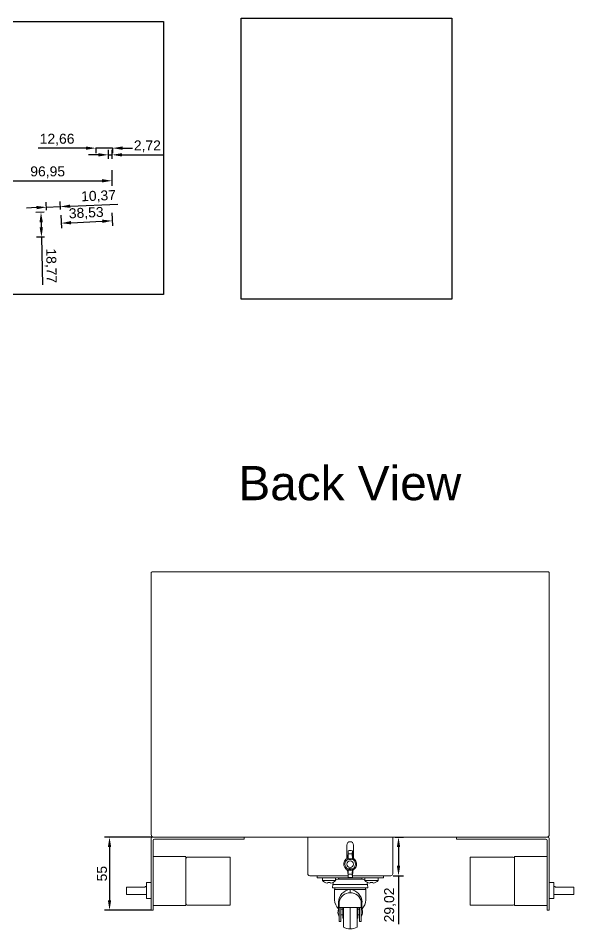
# Model space of a CAD drawing. Header units: millimetres. Extents: x 75 to 1428, y 7 to 1318.
# Drawn here: x 550 to 968, y 581 to 1267 of the extents above; entities that cross this region are included whole.
import ezdxf

# ---------------------------------------------------------------- set-up
doc = ezdxf.new("R2010")
doc.units = ezdxf.units.MM
doc.layers.get('0').update_dxf_attribs({"lineweight": 5})
doc.layers.add('Dimensions', color=30, linetype='Continuous')
doc.layers.add('Images', color=130, linetype='Continuous')
doc.styles.get("Standard").update_dxf_attribs({"font": 'arial.ttf'})
doc.dimstyles.new('ISO-25', dxfattribs={"dimscale": 3, "dimtxt": 2.5, "dimasz": 2.5, "dimexe": 1.25, "dimexo": 0.625, "dimtad": 1, "dimtxsty": 'Standard', "dimcen": 2.5, "dimadec": 0, "dimazin": 0, "dimtfac": 1, "dimtmove": 0, "dimatfit": 3, "dimfxl": 1, "dimarcsym": 0})
picture_1 = doc.add_image_def('image2.jpg', size_in_pixel=(3000, 4000))
picture_2 = doc.add_image_def('image3.jpg', size_in_pixel=(3000, 4000))

# ---------------------------------------------------------------- blocks, each defined once
blk = doc.blocks.new('*D10')
at = {"layer": 'Defpoints', "color": 0, "transparency": 16777216}
for p in [(523.49, 1154.33), (620.44, 1154.33), (620.44, 1144.52)]:
    blk.add_point(p, dxfattribs=at)
at = {"layer": 'Images', "color": 0, "lineweight": -2, "transparency": 16777216}
for p, q in [((523.49, 1152.45), (523.49, 1140.77)), ((620.44, 1152.45), (620.44, 1140.77)), ((530.99, 1144.52), (612.94, 1144.52))]:
    blk.add_line(p, q, dxfattribs=at)
at = {"layer": 'Images', "color": 0, "transparency": 16777216}
for points in [[(530.99, 1145.77), (530.99, 1143.27), (523.49, 1144.52)], [(612.94, 1145.77), (612.94, 1143.27), (620.44, 1144.52)]]:
    blk.add_solid(points, dxfattribs=at)
at = {"layer": 'Images', "color": 0, "transparency": 16777216, "insert": (571.96, 1150.9), "char_height": 7.5, "attachment_point": 5}
blk.add_mtext('96,95', dxfattribs=at)
blk = doc.blocks.new('*D11')
at = {"layer": 'Defpoints', "color": 0, "transparency": 16777216}
for p in [(620.46, 1164.07), (617.74, 1159.25), (620.46, 1159.25)]:
    blk.add_point(p, dxfattribs=at)
at = {"layer": 'Images', "color": 0, "lineweight": -2, "transparency": 16777216}
for p, q in [((617.74, 1161.13), (617.74, 1167.82)), ((620.46, 1161.13), (620.46, 1167.82)), ((610.24, 1164.07), (602.74, 1164.07)), ((617.74, 1164.07), (620.46, 1164.07)), ((627.96, 1164.07), (658.74, 1164.07))]:
    blk.add_line(p, q, dxfattribs=at)
at = {"layer": 'Images', "color": 0, "transparency": 16777216}
for points in [[(610.24, 1165.32), (610.24, 1162.82), (617.74, 1164.07)], [(627.96, 1165.32), (627.96, 1162.82), (620.46, 1164.07)]]:
    blk.add_solid(points, dxfattribs=at)
at = {"layer": 'Images', "color": 0, "transparency": 16777216, "insert": (647.1, 1170.45), "char_height": 7.5, "attachment_point": 5}
blk.add_mtext('2,72', dxfattribs=at)
blk = doc.blocks.new('*D12')
at = {"layer": 'Defpoints', "color": 0, "transparency": 16777216}
for p in [(608.24, 1171.15), (608.24, 1169.11), (620.9, 1171.15)]:
    blk.add_point(p, dxfattribs=at)
at = {"layer": 'Images', "color": 0, "lineweight": -2, "transparency": 16777216}
for p, q in [((600.74, 1169.11), (564.89, 1169.11)), ((608.24, 1169.28), (608.24, 1165.36)), ((620.9, 1169.11), (608.24, 1169.11)), ((620.9, 1169.28), (620.9, 1165.36)), ((628.4, 1169.11), (635.9, 1169.11))]:
    blk.add_line(p, q, dxfattribs=at)
at = {"layer": 'Images', "color": 0, "transparency": 16777216}
for points in [[(600.74, 1170.36), (600.74, 1167.86), (608.24, 1169.11)], [(628.4, 1170.36), (628.4, 1167.86), (620.9, 1169.11)]]:
    blk.add_solid(points, dxfattribs=at)
at = {"layer": 'Images', "color": 0, "transparency": 16777216, "insert": (579.07, 1175.49), "char_height": 7.5, "attachment_point": 5}
blk.add_mtext('12,66', dxfattribs=at)
blk = doc.blocks.new('*D14')
at = {"layer": 'Defpoints', "color": 0, "transparency": 16777216}
for p in [(571.23, 1120.57), (581.42, 1125.04), (581.59, 1121)]:
    blk.add_point(p, dxfattribs=at)
at = {"layer": 'Images', "color": 0, "lineweight": -2, "transparency": 16777216}
for p, q in [((571.16, 1122.45), (570.91, 1128.36)), ((581.51, 1122.87), (581.27, 1128.79)), ((588.92, 1125.35), (624.74, 1126.82)), ((563.57, 1124.31), (556.08, 1124)), ((571.07, 1124.62), (581.42, 1125.04))]:
    blk.add_line(p, q, dxfattribs=at)
at = {"layer": 'Images', "color": 0, "transparency": 16777216}
for points in [[(563.52, 1125.56), (563.62, 1123.06), (571.07, 1124.62)], [(588.87, 1126.6), (588.97, 1124.1), (581.42, 1125.04)]]:
    blk.add_solid(points, dxfattribs=at)
at = {"layer": 'Images', "color": 0, "transparency": 16777216, "insert": (610.31, 1132.62), "char_height": 7.5, "attachment_point": 5, "rotation": 2.35506}
blk.add_mtext('10,37', dxfattribs=at)
blk = doc.blocks.new('*D15')
at = {"layer": 'Defpoints', "color": 0, "transparency": 16777216}
for p in [(571.12, 1120.85), (567.3, 1102), (571.51, 1102.09)]:
    blk.add_point(p, dxfattribs=at)
at = {"layer": 'Images', "color": 0, "lineweight": -2, "transparency": 16777216}
for p, q in [((569.25, 1120.82), (563.16, 1120.69)), ((567.06, 1113.27), (567.14, 1109.5)), ((569.64, 1102.05), (563.55, 1101.93)), ((567.3, 1102), (568.04, 1066.16))]:
    blk.add_line(p, q, dxfattribs=at)
at = {"layer": 'Images', "color": 0, "transparency": 16777216}
for points in [[(568.31, 1113.29), (565.81, 1113.24), (566.91, 1120.77)], [(568.39, 1109.53), (565.89, 1109.48), (567.3, 1102)]]:
    blk.add_solid(points, dxfattribs=at)
at = {"layer": 'Images', "color": 0, "transparency": 16777216, "insert": (574.13, 1080.46), "char_height": 7.5, "attachment_point": 5, "rotation": 271.19002}
blk.add_mtext('18,77', dxfattribs=at)
blk = doc.blocks.new('*D16')
at = {"layer": 'Defpoints', "color": 0, "transparency": 16777216}
for p in [(581.72, 1120.49), (620.2, 1122.28), (620.57, 1114.36)]:
    blk.add_point(p, dxfattribs=at)
at = {"layer": 'Images', "color": 0, "lineweight": -2, "transparency": 16777216}
for p, q in [((581.8, 1118.62), (582.26, 1108.83)), ((620.29, 1120.41), (620.75, 1110.62)), ((589.58, 1112.92), (613.08, 1114.01))]:
    blk.add_line(p, q, dxfattribs=at)
at = {"layer": 'Images', "color": 0, "transparency": 16777216}
for points in [[(589.52, 1114.17), (589.64, 1111.67), (582.09, 1112.57)], [(613.02, 1115.26), (613.14, 1112.76), (620.57, 1114.36)]]:
    blk.add_solid(points, dxfattribs=at)
at = {"layer": 'Images', "color": 0, "transparency": 16777216, "insert": (601.03, 1119.84), "char_height": 7.5, "attachment_point": 5, "rotation": 2.66262}
blk.add_mtext('38,53', dxfattribs=at)
blk = doc.blocks.new('Screw Head (Side)')
for p, q in [((-5, -2), (-5, 0)), ((-5, 0), (5, 0)), ((5, -1.34), (5, 0)), ((0, -2), (-5, -2)), ((-1, -3.47), (-1.2, -4)), ((0, -3.47), (-1, -3.47)), ((0, -2), (5, -2)), ((0, -3.47), (1, -3.47)), ((1, -3.47), (1.2, -4)), ((5, -2), (5, -1.34))]:
    blk.add_line(p, q)
for centre, start, end in [((-0.37, 2.19), 222.14391, 262.39494), ((0.37, 2.19), 277.60506, 317.85609)]:
    blk.add_arc(centre, 6.25, start, end)
blk = doc.blocks.new('Roda (Frente)')
for p, q in [((-25, 0), (-25, -1.54)), ((-25, 0), (-5, 0)), ((25, 0), (25, -1.54)), ((-9.18, -1.54), (-25, -1.54)), ((-13.02, -6.54), (-13.29, -9.08)), ((0, -6.54), (-13.02, -6.54)), ((-9.18, -1.54), (0, -1.54)), ((-9.18, -1.54), (-8.41, -2.7)), ((0, -2.7), (-9.02, -2.7)), ((9.18, -1.54), (0, -1.54)), ((0, -2.7), (9.02, -2.7)), ((0, -6.54), (13.02, -6.54)), ((25, 0), (5, 0)), ((9.18, -1.54), (8.41, -2.7)), ((9.18, -1.54), (25, -1.54)), ((13.02, -6.54), (13.29, -9.08)), ((0, -9.08), (-13.29, -9.08)), ((-11.75, -10.44), (-11.24, -9.08)), ((0, -10.44), (-11.75, -10.44)), ((-11.75, -10.44), (-11.75, -18.22)), ((0, -9.08), (13.29, -9.08)), ((0, -12.89), (0, -10.44)), ((0, -10.44), (11.75, -10.44)), ((11.75, -10.44), (11.24, -9.08)), ((11.75, -10.44), (11.75, -18.22)), ((-8.87, -19.91), (-8.87, -23.87)), ((-8.35, -23.87), (-8.35, -19.66)), ((8.35, -23.87), (8.35, -19.66)), ((8.87, -19.91), (8.87, -23.87)), ((-8.87, -23.87), (-8.87, -25.07)), ((-8.87, -25.07), (-8.35, -25.53)), ((-8.35, -23.87), (-8.35, -24.62)), ((-8.35, -34.46), (-8.35, -24.62)), ((-6.23, -23.87), (-7.6, -23.87)), ((-6.98, -24.62), (-6.98, -34.46)), ((-6.98, -25.31), (-5.64, -25.31)), ((-5.64, -23.87), (-6.23, -23.87)), ((0, -23.87), (-5.64, -23.87)), ((-5.64, -23.87), (-5.64, -31.87)), ((-5.19, -38.88), (-5.19, -23.87)), ((0, -23.87), (0, -40)), ((0, -23.87), (5.64, -23.87)), ((5.19, -38.88), (5.19, -23.87)), ((5.64, -23.87), (6.23, -23.87)), ((5.64, -23.87), (5.64, -31.87)), ((6.98, -25.31), (5.64, -25.31)), ((6.23, -23.87), (7.6, -23.87)), ((6.98, -24.62), (6.98, -34.46)), ((8.35, -23.87), (8.35, -24.62)), ((8.35, -34.46), (8.35, -24.62)), ((8.87, -25.07), (8.35, -25.53)), ((8.87, -23.87), (8.87, -25.07)), ((-6.98, -29.37), (-5.64, -29.37)), ((-5.64, -31.87), (-5.19, -32.29)), ((5.64, -31.87), (5.19, -32.29)), ((6.98, -29.37), (5.64, -29.37)), ((-8.35, -34.46), (-6.98, -34.46)), ((8.35, -34.46), (6.98, -34.46))]:
    blk.add_line(p, q)
for centre, radius, start, end in [((-8.9, -6.83), 4.13, 149.51488, 175.98951), ((-8.9, -6.83), 4.13, 91.58398, 120.53285), ((8.9, -6.83), 4.13, 59.46715, 88.41602), ((8.9, -6.83), 4.13, 4.01049, 30.48512), ((0.88, -20.15), 9.76, 95.18594, 178.58113), ((-0.19, -21.19), 8.3, 88.67429, 169.35846), ((-0.88, -20.15), 9.76, 1.41887, 84.81406), ((0.19, -21.19), 8.3, 10.64154, 91.32571), ((-1.29, -17.85), 10.47, 182.03218, 223.5877), ((1.29, -17.85), 10.47, 316.4123, 357.96782), ((-2.09, -27.44), 7.18, 160.72148, 209.37436), ((-7.6, -24.62), 0.75, 90, 180), ((-6.23, -24.62), 0.75, 90, 180), ((6.23, -24.62), 0.75, 0, 90), ((7.6, -24.62), 0.75, 0, 90), ((2.09, -27.44), 7.18, 330.62564, 19.27852), ((-0.06, -27.7), 12.3, 245.34714, 270.29888), ((0.06, -27.7), 12.3, 269.70112, 294.65286)]:
    blk.add_arc(centre, radius, start, end)
blk.add_blockref('Screw Head (Side)', (-16, -1.54))
at = {"xscale": -1}
blk.add_blockref('Screw Head (Side)', (16, -1.54), dxfattribs=at)
blk = doc.blocks.new('*D71')
at = {"layer": 'Defpoints', "color": 0, "transparency": 16777216}
for p in [(652, 650), (618.58, 595), (651.5, 595)]:
    blk.add_point(p, dxfattribs=at)
at = {"layer": 'Dimensions', "color": 0, "lineweight": -2, "transparency": 16777216}
for p, q in [((650.13, 650), (614.83, 650)), ((618.58, 642.5), (618.58, 602.5)), ((649.63, 595), (614.83, 595))]:
    blk.add_line(p, q, dxfattribs=at)
at = {"layer": 'Dimensions', "color": 0, "transparency": 16777216}
for points in [[(617.33, 642.5), (619.83, 642.5), (618.58, 650)], [(617.33, 602.5), (619.83, 602.5), (618.58, 595)]]:
    blk.add_solid(points, dxfattribs=at)
at = {"layer": 'Dimensions', "color": 0, "transparency": 16777216, "insert": (612.89, 622.5), "char_height": 7.5, "attachment_point": 5, "rotation": 90}
blk.add_mtext('55', dxfattribs=at)
blk = doc.blocks.new('*D72')
at = {"layer": 'Defpoints', "color": 0, "transparency": 16777216}
for p in [(832, 650), (830.5, 620.98), (836.4, 620.98)]:
    blk.add_point(p, dxfattribs=at)
at = {"layer": 'Dimensions', "color": 0, "lineweight": -2, "transparency": 16777216}
for p, q in [((833.88, 650), (840.15, 650)), ((836.4, 642.5), (836.4, 628.48)), ((832.38, 620.98), (840.15, 620.98)), ((836.4, 620.98), (836.4, 584.37))]:
    blk.add_line(p, q, dxfattribs=at)
at = {"layer": 'Dimensions', "color": 0, "transparency": 16777216}
for points in [[(835.15, 642.5), (837.65, 642.5), (836.4, 650)], [(835.15, 628.48), (837.65, 628.48), (836.4, 620.98)]]:
    blk.add_solid(points, dxfattribs=at)
at = {"layer": 'Dimensions', "color": 0, "transparency": 16777216, "insert": (830.02, 598.92), "char_height": 7.5, "attachment_point": 5, "rotation": 90}
blk.add_mtext('29,02', dxfattribs=at)

msp = doc.modelspace()

# ---------------------------------------------------------------- linework, layer by layer
for p, q in [((650, 649), (650, 595)), ((651, 650), (720, 650)), ((651.5, 647.5), (651.5, 595)), ((652.5, 648.5), (719.95, 648.5)), ((720, 650), (720, 648.55)), ((768, 622.477), (768, 650)), ((832, 622.477), (832, 650)), ((949, 650), (880, 650)), ((880, 650), (880, 648.55)), ((947.5, 648.5), (880.05, 648.5)), ((948.5, 647.5), (948.5, 595)), ((950, 649), (950, 595)), ((797.5, 633.989), (797.5, 644.092)), ((798.391, 639.723), (798.106, 634.232)), ((798.5, 637.562), (798.391, 639.723)), ((801.5, 637.562), (801.609, 639.723)), ((801.609, 639.723), (801.894, 634.232)), ((802.5, 644.092), (802.5, 633.989)), ((676.2, 635.396), (651.5, 635.396)), ((676.2, 635.396), (676.2, 633.996)), ((676.2, 616.896), (676.2, 633.996)), ((709.5, 634.996), (677.2, 634.996)), ((709.5, 616.896), (709.5, 634.996)), ((797.5, 633.989), (797.5, 633.926)), ((798.106, 634.232), (798.366, 633.387)), ((798.5, 637.562), (798.366, 633.387)), ((801.5, 637.562), (801.634, 633.387)), ((801.894, 634.232), (801.634, 633.387)), ((802.5, 633.926), (802.5, 633.989)), ((890.5, 616.896), (890.5, 634.996)), ((890.5, 634.996), (922.8, 634.996)), ((923.8, 635.396), (948.5, 635.396)), ((923.8, 635.396), (923.8, 633.996)), ((923.8, 616.896), (923.8, 633.996)), ((798.106, 625.24), (798.366, 626.085)), ((798.391, 619.75), (798.106, 625.24)), ((798.5, 621.91), (798.366, 626.085)), ((801.5, 621.91), (801.634, 626.085)), ((801.609, 619.75), (801.894, 625.24)), ((801.894, 625.24), (801.634, 626.085)), ((798.328, 620.977), (769.5, 620.977)), ((798.5, 621.91), (798.391, 619.75)), ((801.5, 621.91), (801.609, 619.75)), ((801.672, 620.977), (830.5, 620.977)), ((631.5, 609.896), (631.5, 612.396)), ((631.5, 612.396), (645.5, 612.396)), ((645.5, 612.396), (645.5, 612.896)), ((645.5, 612.896), (646.5, 612.896)), ((646.5, 609.896), (646.5, 615.896)), ((646.5, 615.896), (650, 615.896)), ((676.2, 616.896), (676.2, 599.796)), ((709.5, 616.896), (709.5, 598.796)), ((890.5, 616.896), (890.5, 598.796)), ((923.8, 616.896), (923.8, 599.796)), ((953.5, 615.896), (950, 615.896)), ((953.5, 609.896), (953.5, 615.896)), ((954.5, 612.896), (953.5, 612.896)), ((954.5, 612.396), (954.5, 612.896)), ((968.5, 612.396), (954.5, 612.396)), ((968.5, 609.896), (968.5, 612.396)), ((631.5, 609.896), (631.5, 606.896)), ((631.5, 606.896), (645.5, 606.896)), ((645.5, 606.896), (646.5, 606.896)), ((646.5, 609.896), (646.5, 603.896)), ((646.5, 603.896), (650, 603.896)), ((953.5, 603.896), (950, 603.896)), ((953.5, 609.896), (953.5, 603.896)), ((954.5, 606.896), (953.5, 606.896)), ((968.5, 606.896), (954.5, 606.896)), ((968.5, 609.896), (968.5, 606.896)), ((676.2, 598.396), (651.5, 598.396)), ((676.2, 598.396), (676.2, 599.796)), ((709.5, 598.796), (677.2, 598.796)), ((890.5, 598.796), (922.8, 598.796)), ((923.8, 598.396), (923.8, 599.796)), ((923.8, 598.396), (948.5, 598.396)), ((650, 595), (651.5, 595)), ((950, 595), (948.5, 595))]:
    msp.add_line(p, q)
msp.add_lwpolyline([(651, 850), (949, 850, -0.4142136), (950, 849), (950, 652, -0.4142136), (948, 650), (652, 650, -0.4142136), (650, 652), (650, 849, -0.4142136)], format="xyb", close=True)
msp.add_circle((800, 629.736), 2.5)
for centre, radius, start, end in [((651, 649), 1, 90, 180), ((652.5, 647.5), 1, 90, 180), ((719.95, 648.55), 0.05, 270, 0), ((800, 644.092), 2.5, 0, 180), ((880.05, 648.55), 0.05, 180, 270), ((947.5, 647.5), 1, 0, 90), ((949, 649), 1, 0, 90), ((800, 632.912), 6.998, 76.712042, 103.287958), ((677.2, 633.996), 1, 90, 180), ((800, 629.736), 4.879, 112.846613, 67.153387), ((800, 629.736), 4, 114.118143, 245.881857), ((799.978, 639.003), 5.855, 254.009876, 286.432441), ((800, 624.87), 8.891, 79.475593, 100.518713), ((800, 629.736), 7.953, 100.871011, 100.874635), ((800, 644.424), 7.039, 257.69614, 282.30386), ((800, 629.736), 7.953, 79.125365, 79.128989), ((800, 629.736), 4, 294.118143, 65.881857), ((922.8, 633.996), 1, 0, 90), ((800, 625.989), 2.5, 190.801695, 222.420209), ((799.978, 620.469), 5.855, 73.567559, 105.990124), ((800, 634.602), 8.891, 259.481287, 280.524407), ((800, 625.989), 2.5, 317.579791, 349.198305), ((769.5, 622.477), 1.5, 180, 270), ((800, 626.561), 6.998, 256.712042, 283.287958), ((800, 615.048), 7.039, 77.69614, 102.30386), ((800, 629.736), 7.953, 259.125365, 259.128989), ((800, 629.736), 7.953, 280.871011, 280.874635), ((830.5, 622.477), 1.5, 270, 0), ((677.2, 599.796), 1, 180, 270), ((922.8, 599.796), 1, 270, 0)]:
    msp.add_arc(centre, radius, start, end)

# ---------------------------------------------------------------- block references
msp.add_blockref('Roda (Frente)', (800, 620.977))

# ---------------------------------------------------------------- texts
msp.add_text('Back View', height=25.7576).set_placement((715.684, 903.865))

# ---------------------------------------------------------------- dimensions: what is measured, and where the dimension line sits
at = {"layer": 'Dimensions'}
for base, p1, p2, picture, middle in [((618.58, 595), (652, 650), (651.5, 595), '*D71', (612.891, 622.5)), ((836.4, 620.977), (832, 650), (830.5, 620.977), '*D72', (830.018, 598.923))]:
    dim = msp.add_linear_dim(base=base, p1=p1, p2=p2, angle=90, dimstyle='ISO-25', dxfattribs=at)
    dim.commit()
    dim.dimension.update_dxf_attribs({"geometry": picture, "text_midpoint": middle})
at = {"layer": 'Images'}
for base, p1, p2, picture, middle in [((608.239, 1169.109), (620.9, 1171.153), (608.239, 1171.153), '*D12', (579.065, 1175.491)), ((620.457, 1164.068), (617.738, 1159.25), (620.457, 1159.25), '*D11', (647.099, 1170.45)), ((620.436, 1144.521), (523.488, 1154.326), (620.436, 1154.326), '*D10', (571.962, 1150.903))]:
    dim = msp.add_linear_dim(base=base, p1=p1, p2=p2, dimstyle='ISO-25', dxfattribs=at)
    dim.commit()
    dim.dimension.update_dxf_attribs({"geometry": picture, "text_midpoint": middle})
for p1, p2, distance, picture, middle in [((571.233, 1120.574), (581.59, 1120.999), 4.046, '*D14', (610.313, 1132.617)), ((581.717, 1120.493), (620.203, 1122.283), -7.93, '*D16', (601.032, 1119.842)), ((571.123, 1120.854), (571.513, 1102.091), -4.218, '*D15', (574.127, 1080.464))]:
    dim = msp.add_aligned_dim(p1=p1, p2=p2, distance=distance, dimstyle='ISO-25', dxfattribs=at)
    dim.commit()
    dim.dimension.update_dxf_attribs({"geometry": picture, "text_midpoint": middle})

# ---------------------------------------------------------------- pictures from other files: only their frames are drawn
image = msp.add_image(picture_1, insert=(504.88, 1058.784), size_in_units=(154.379, 205.838), dxfattribs=at)
image.dxf.flags = 7
image = msp.add_image(picture_2, insert=(717.891, 1055.33), size_in_units=(158.75, 211.667), dxfattribs=at)
image.dxf.flags = 7

doc.saveas('drawing.dxf')
